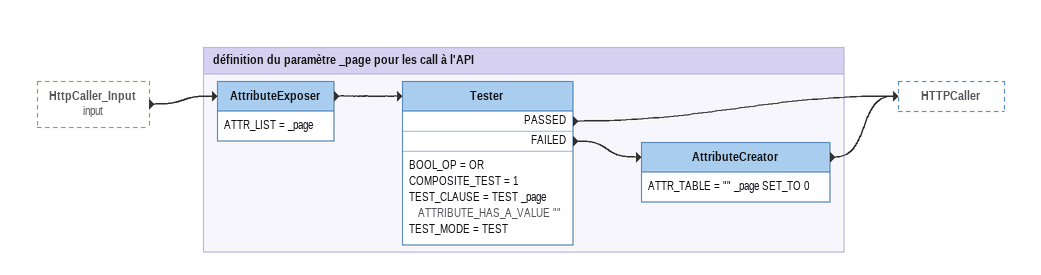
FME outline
HttpCaller_Input (input) [outside]
    -> AttributeExposer

Bookmark: définition du paramètre _page pour les call à l'API
AttributeExposer
    ATTR_LIST = _page
    -> Tester
Tester
    BOOL_OP = OR
    COMPOSITE_TEST = 1
    TEST_CLAUSE = TEST _page ATTRIBUTE_HAS_A_VALUE ""
    TEST_MODE = TEST
    PASSED -> HTTPCaller
    FAILED -> AttributeCreator
AttributeCreator
    ATTR_TABLE = "" _page SET_TO 0
    -> HTTPCaller
